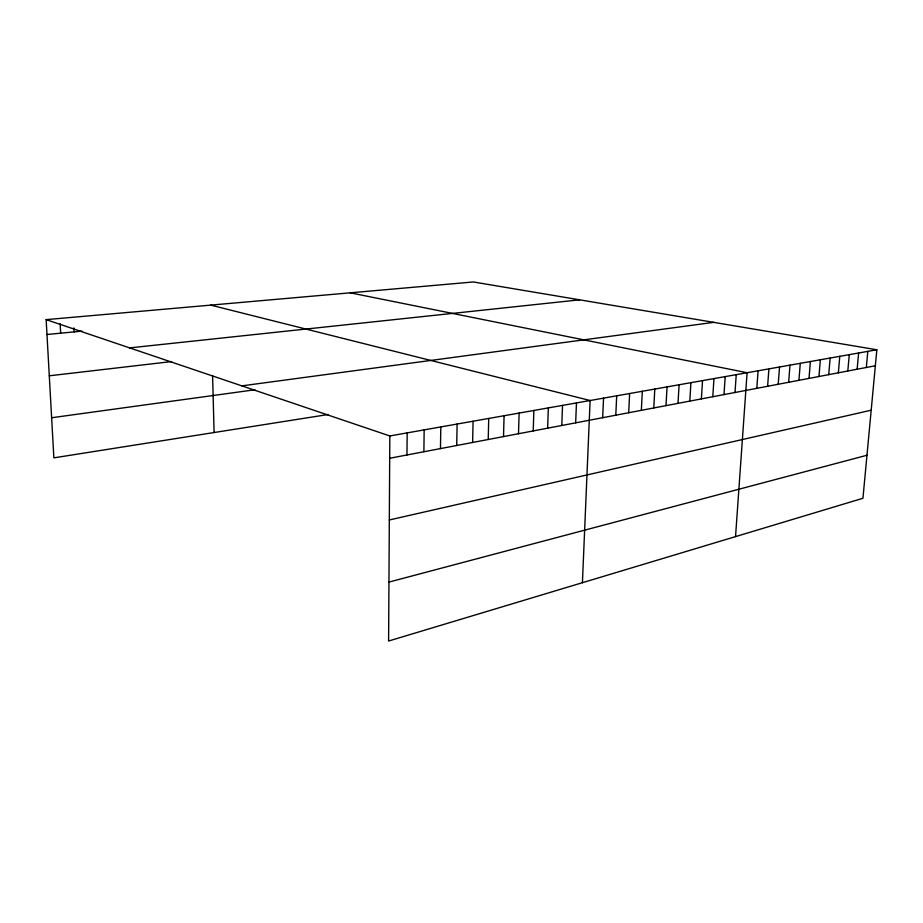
<?xml version="1.0" encoding="UTF-8"?>
<svg xmlns="http://www.w3.org/2000/svg" width="923" height="923" viewBox="0 0 923 923"><rect width="100%" height="100%" fill="white"/><g stroke="black" fill="none" stroke-linecap="round" stroke-linejoin="round"><path stroke-width="1.38" d="M46.15 319.635L389.818 435.956L388.606 641.035L862.947 498.27L876.85 349.771L473.337 281.965L46.15 319.635L53.869 457.854L328.265 414.485M406.962 454.97L407.17 432.887M423.888 451.751L424.153 429.887M440.467 448.59L440.802 426.934M456.712 445.497L457.104 424.049M472.622 442.463L473.072 421.223M488.221 439.498L488.729 418.454M503.52 436.579L504.073 415.742M518.507 433.729L519.118 413.077M533.217 430.926L533.863 410.47M547.639 428.18L548.343 407.908M561.784 425.48L562.534 405.393M575.664 422.838L576.46 402.924M582.413 582.701L590.12 400.513L210.732 305.121M602.661 417.692L603.538 398.136M615.791 415.2L616.702 395.805M628.69 412.743L629.636 393.521M641.347 410.331L642.327 391.271M653.784 407.954L654.799 389.068M666.002 405.635L667.052 386.899M678.001 403.351L679.086 384.764M689.804 401.101L690.912 382.676M701.388 398.886L702.53 380.611M712.787 396.717L713.964 378.592M723.99 394.583L725.19 376.607M735.008 392.494L736.231 374.657M735.539 536.621L747.088 372.73L350.232 292.822M756.814 388.329L758.095 370.781M767.613 386.276L768.905 368.865M778.216 384.256L779.543 366.985M788.657 382.272L789.996 365.139M798.926 380.311L800.276 363.316M809.021 378.395L810.394 361.528M818.955 376.503L820.351 359.762M828.727 374.634L830.146 358.032M838.349 372.8L839.78 356.324M847.822 371L849.275 354.651M857.144 369.223L858.609 352.99M866.316 367.481L867.805 351.363M388.952 582.09L866.974 455.247M389.321 519.972L871.197 410.204M389.679 458.269L875.35 365.762M389.818 435.956L876.85 349.771M51.63 417.75L254.921 389.76M241.838 385.872L713.744 322.358M49.288 375.811L171.586 361.562M129.624 347.89L579.621 299.825M46.981 334.495L82.089 331.126M60.145 323.788L60.641 333.18M73.909 327.896L74.117 331.899M212.59 375.523L214.09 432.529"/></g></svg>
